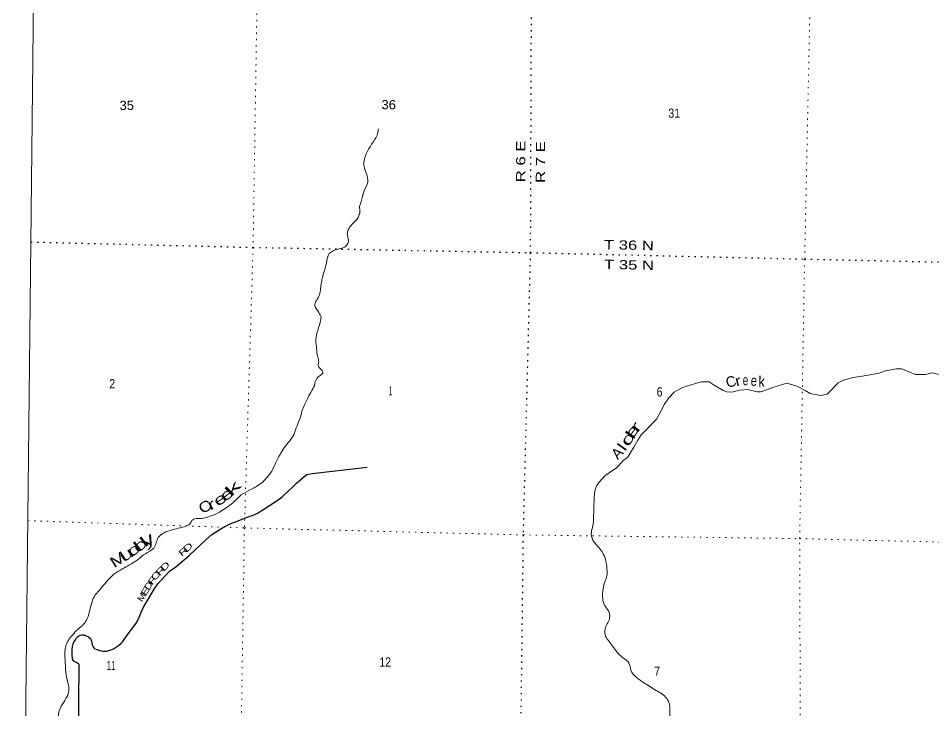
# Model space of a CAD drawing. Header units: feet. Extents: x -244583 to 4, y 367440 to 553773.
# Drawn here: x -244583 to -227205, y 381666 to 394800 of the extents above; entities that cross this region are included whole.
import ezdxf
from ezdxf.enums import TextEntityAlignment as Align

# ---------------------------------------------------------------- set-up
doc = ezdxf.new("R2010")
doc.units = ezdxf.units.FT
doc.header["$LTSCALE"] = 80
doc.linetypes.add('DOTTED', pattern=[1.5, 0.3, -1.2])
for name, color, linetype, lineweight in [('29', 7, 'Continuous', 25), ('39', 7, 'Continuous', 13), ('4', 7, 'Continuous', 13), ('6', 7, 'DOTTED', 25), ('7', 7, 'DOTTED', 13)]:
    doc.layers.add(name, color=color, linetype=linetype, lineweight=lineweight)
doc.layers.add('30', color=7, linetype='Continuous')
doc.layers.add('41', color=7, linetype='Continuous')

msp = doc.modelspace()

# ---------------------------------------------------------------- linework, layer by layer
at = {"layer": '29'}
msp.add_lwpolyline([(-243439.26, 381211.71), (-243426.66, 382509.43), (-243429.99, 382539.37), (-243439.97, 382552.68), (-243461.6, 382567.66), (-243484.89, 382579.3), (-243525.92, 382605.69), (-243543.43, 382622.19), (-243551.94, 382640.38), (-243556.43, 382657.49), (-243559.75, 382725.7), (-243559.69, 382824.49), (-243554.27, 382885.9), (-243539.79, 382933.66), (-243527.18, 382965.37), (-243500.08, 383010.53), (-243476.6, 383044.85), (-243456.54, 383065.31), (-243433.25, 383082.78), (-243405.04, 383096.71), (-243370.03, 383106.26), (-243341.82, 383103.36), (-243295.24, 383086.73), (-243250.32, 383065.1), (-243214.7, 383032.2), (-243193.02, 382981.63), (-243179.04, 382917.88), (-243162.95, 382876.25), (-243147.86, 382857), (-243128.26, 382841.57), (-243088.94, 382823.87), (-243035.7, 382808.89), (-242969.16, 382795.58), (-242941.95, 382791.97), (-242910.93, 382795.58), (-242847.71, 382812.22), (-242774.51, 382842.17), (-242679.68, 382903.72), (-242633.1, 382945.32), (-242599.82, 382980.25), (-242526.62, 383080.07), (-242343.62, 383327.95), (-242283.72, 383444.41), (-242248.79, 383535.91), (-242197.21, 383639.06), (-242090.74, 383818.73), (-242004.23, 383968.46), (-241932.69, 384074.93), (-241879.02, 384137.9), (-241776.31, 384242.96), (-241711.9, 384311.03), (-241675.75, 384337.68), (-241650.49, 384354.38), (-241599.96, 384387.7), (-241331.92, 384617.59), (-241016.01, 384911.75), (-240911.2, 385004.92), (-240771.45, 385098.08), (-240703.56, 385137.13), (-240537.74, 385225.4), (-240408.77, 385269.45), (-240256.59, 385328.69), (-240122.62, 385375.92), (-240031.12, 385417.52), (-239971.23, 385454.12), (-239921.32, 385487.39), (-239814.84, 385558.93), (-239630.17, 385680.38), (-239576.94, 385725.29), (-239357.33, 385923.27), (-239301.71, 385980.18), (-239133.51, 386126.85), (-239107.31, 386144.36), (-239072.49, 386153.74), (-239003.12, 386162.41), (-237962.78, 386282.34)], dxfattribs=at)
at = {"layer": '39'}
msp.add_lwpolyline([(-233100.19, 386410.6), (-233020.76, 386470.46), (-232965.36, 386552.79), (-232895.49, 386667.32), (-232819.42, 386795.94), (-232759.77, 386898.44), (-232651.58, 387004.51), (-232469.74, 387198.79), (-232397.75, 387323.41), (-232315.33, 387480.26), (-232235.32, 387598.73), (-232129.13, 387706.84), (-231970.59, 387794.23), (-231729.29, 387870.69), (-231617.78, 387903.96), (-231464.16, 387904.48), (-231369.81, 387838.88), (-231201.02, 387738.18), (-231132.92, 387717.14), (-231037.57, 387710.31), (-230883.6, 387745.18), (-230735.45, 387759.67), (-230554.42, 387715.68), (-230495.26, 387715.01), (-230428.95, 387730.63), (-230242.26, 387803.59), (-229994.93, 387875.95), (-229805.47, 387821.55), (-229642.56, 387739.1), (-229548.09, 387685.62), (-229354.43, 387647.34), (-229228.88, 387670.37), (-229210.48, 387690.4), (-229157.43, 387740.42), (-229020.56, 387884.61), (-228918.98, 387936.17), (-228734.53, 387986.91), (-228481.5, 388022.84), (-228246.55, 388071.07), (-228120.81, 388112.29), (-227916.25, 388152.74), (-227817.24, 388149.75), (-227670.26, 388091.71), (-227547.46, 388042), (-227369.58, 388042.28), (-227223.69, 388077.23), (-227044.29, 388026.97)], dxfattribs=at)
for points in [[(-238833.87, 389126.72), (-238875.38, 389220.1), (-238952.98, 389344.16), (-238865.95, 389557.56), (-238844.63, 389668.53), (-238829.27, 389789.65), (-238770.31, 390025.56), (-238730.46, 390170.71), (-238680.3, 390335.96), (-238645.64, 390365.94), (-238467.11, 390430.9), (-238369.67, 390472.39), (-238338.97, 390510.49), (-238315.91, 390593.14), (-238336.99, 390708.56), (-238221.69, 390919.66), (-238142, 391005.8), (-238108.93, 391078.24), (-238096.36, 391122.59), (-238105.36, 391233.84), (-238082.46, 391300.32), (-238057.17, 391403.16), (-237994.78, 391578.4), (-237949.11, 391699.23), (-237973.89, 391849.05), (-238019, 391986.93), (-237982.36, 392214.98), (-237875.31, 392410), (-237772.53, 392580.8), (-237745.05, 392701.81)], [(-243822.01, 381254.74), (-243818.86, 381397.63), (-243821.43, 381545.21), (-243806.09, 381664.32), (-243721.57, 381829.23), (-243643.44, 381961.87), (-243624.05, 382080.94), (-243647, 382212.55), (-243679.54, 382394.78), (-243695.33, 382635.47), (-243693.47, 382821.41), (-243674.33, 382916.22), (-243557.27, 383101.03), (-243446.98, 383215.16), (-243342.99, 383305.1), (-243275.18, 383415.61), (-243225.08, 383574.8), (-243193.51, 383699.81), (-243143.75, 383824.64), (-242996.4, 384007.14), (-242894.11, 384129.43), (-242741.05, 384275.49), (-242598.7, 384361.01), (-242484.85, 384426.6), (-242299.76, 384542.02), (-242171.4, 384643.85), (-242012.68, 384749.42), (-241965.18, 384850.02), (-241927.81, 384948.7), (-241842.16, 385024.67), (-241582.5, 385117.13), (-241436.58, 385156.13), (-241320.77, 385215.63), (-241287.82, 385275.95), (-241103.52, 385312.55), (-240981.94, 385341.68), (-240823.71, 385398.75), (-240720.01, 385460.39), (-240483.82, 385631.91), (-240349.15, 385757.93), (-240176.33, 385859.32), (-239997.42, 385962.68), (-239846.38, 386108.75), (-239772.61, 386209.1), (-239696.17, 386374.09), (-239613.83, 386522.86), (-239543.9, 386643.45), (-239429.28, 386785.84), (-239349.17, 386914.42), (-239291, 387071.51), (-239224.61, 387242.67), (-239186.86, 387379.75), (-239116.64, 387528.63), (-239067.05, 387637.3), (-238988.89, 387771.96), (-238968.22, 387818.25), (-238951.3, 387892.87), (-238854.95, 388027.35), (-238801.96, 388071.3), (-238847.64, 388152.6), (-238889.48, 388213.65), (-238880.69, 388284.3), (-238886.29, 388330.85), (-238907.59, 388424.04), (-238924.31, 388571.75), (-238935.44, 388670.9), (-238913.66, 388828.35), (-238852.99, 389033.93), (-238833.87, 389126.72)], [(-231946.04, 377507.59), (-231933.76, 377719.82), (-231932.83, 377812.79), (-231923.29, 377958.23), (-231897.56, 378105.53), (-231865.55, 378275), (-231885.01, 378349.98), (-231960.99, 378433.6), (-232052.71, 378559.81), (-232131.66, 378750.59), (-232156.3, 378914.55), (-232136.09, 379116.48), (-232100.54, 379235.39), (-232042.92, 379540.04), (-232013.03, 379699.42), (-231995.83, 379802.34), (-231982.09, 379963.91), (-231978.76, 380095.26), (-231940.76, 380256.59), (-231986.36, 380345.97), (-232030.42, 380386.83), (-232057.75, 380484.12), (-232027.82, 380647.55), (-232003.67, 380839.33), (-231995.04, 381095.95), (-232009.66, 381251.73), (-232111.28, 381398.26), (-232187.05, 381502.09), (-232212.56, 381579.14), (-232222.59, 381789.46), (-232274.05, 381899.11), (-232474.67, 382050.65), (-232707.69, 382196.44), (-232848.2, 382294.83), (-232951.95, 382431.27), (-232991, 382569.1), (-233105.19, 382671.29), (-233223.33, 382783.61), (-233362.89, 382977), (-233432.66, 383074.7), (-233437.13, 383234.43), (-233389.63, 383335.03), (-233356.31, 383433.74), (-233379.33, 383557.27), (-233453.02, 383667.14), (-233488.21, 383786.74), (-233482.25, 383978.7), (-233448.58, 384111.77), (-233407.03, 384224.56), (-233407.78, 384351.91), (-233438.22, 384542.21), (-233497.52, 384676.19), (-233579.34, 384782.1), (-233651.27, 384865.67), (-233706.33, 385019.83), (-233682.82, 385146.94), (-233660.31, 385377.15), (-233654.57, 385546.88), (-233650.86, 385716.63), (-233604.23, 385932.45), (-233538.69, 386018.72), (-233420.23, 386140.86), (-233202.39, 386296.39), (-233100.19, 386410.6), (-233097.58, 386413.52)]]:
    msp.add_spline(points, degree=3, dxfattribs=at)
at = {"layer": '4'}
msp.add_lwpolyline([(-242556.67, 552939.06), (-212238.1, 552626.27), (-181919.12, 552355.18), (-151599.78, 552125.8), (-121280.17, 551938.12), (-90960.33, 551792.15), (-60640.31, 551687.89), (-30320.19, 551625.32), (0, 551604.47), (0, 367439.54), (-30573.52, 367460.57), (-61146.96, 367523.64), (-91720.3, 367628.79), (-122293.46, 367775.97), (-152866.39, 367965.22), (-183439.04, 368196.52), (-214011.33, 368469.88), (-244583.22, 368785.28)], close=True, dxfattribs=at)
msp.add_lwpolyline([(-242556.67, 552939.06), (-212238.1, 552626.27), (-181919.12, 552355.18), (-151599.78, 552125.8), (-121280.17, 551938.12), (-90960.33, 551792.15), (-60640.31, 551687.89), (-30320.19, 551625.32), (0, 551604.47), (0, 367439.54), (-30573.52, 367460.57), (-61146.96, 367523.64), (-91720.3, 367628.79), (-122293.46, 367775.97), (-152866.39, 367965.22), (-183439.04, 368196.52), (-214011.33, 368469.88), (-244583.22, 368785.28)], close=True, dxfattribs=at)
at = {"layer": '6'}
for points in [[(-234586.35, 414692.27), (-234712.66, 411765.11), (-234719.79, 411455.93), (-234849.56, 406557.62), (-234909.93, 406180.23), (-234870.85, 400985.17), (-234845.28, 395652.79), (-234863.82, 390355.2), (-235000.18, 385000.15), (-235064.81, 379743.44), (-235099.65, 378003.62)], [(-244343.63, 390557.93), (-240126.38, 390455.22), (-234863.82, 390355.2), (-229654.04, 390233.47), (-224310.79, 390116.49), (-218993.38, 390044.23), (-213803.9, 390012.11)]]:
    msp.add_lwpolyline(points, dxfattribs=at)
at = {"layer": '7'}
for points in [[(-239917.38, 408550.84), (-239945.88, 406302.29), (-239955.9, 401049.09), (-240041.36, 395729.92), (-240126.38, 390455.22), (-240290.71, 385132.78), (-240373.53, 379876.25), (-240468.2, 374850.26), (-240468.8, 374833.71)], [(-229810.1, 375523.75), (-229731.31, 379662.94), (-229749.44, 384930.57), (-229654.04, 390233.47), (-229542.23, 395558.44), (-229691.18, 400883.94)], [(-244401.8, 385270.91), (-240290.71, 385132.78), (-235000.18, 385000.15), (-229749.44, 384930.57), (-224394.26, 384795.28), (-219069.08, 384690.61), (-214876.41, 384654.54)]]:
    msp.add_lwpolyline(points, dxfattribs=at)

# ---------------------------------------------------------------- texts
at = {"layer": '30'}
for s, rotation, width, p in [('R', 40.619, 1.55, (-241411.15, 384641.12)), ('D', 42.958, 1.6, (-241322.83, 384721.71)), ('D', 46.582, 1.6, (-241756.02, 384363.03)), ('O', 49.559, 1.45, (-241927.9, 384188.45)), ('R', 46.355, 1.65, (-241839.29, 384279.27)), ('D', 56.284, 1.35, (-242064.01, 384000.46)), ('F', 52.925, 1.65, (-241994.02, 384099.74)), ('M', 59.35, 1.2, (-242190.23, 383788.16)), ('E', 58.108, 1.4, (-242125.45, 383897.78))]:
    msp.add_text(s, height=120, rotation=rotation, dxfattribs=dict(at, width=width)).set_placement(p, align=Align.CENTER)
at = {"layer": '41'}
for s, rotation, p in [('C', 13.801, (-231124.83, 387789.37)), ('A', 46.419, (-233203.63, 386419.54))]:
    msp.add_text(s, height=200, rotation=rotation, dxfattribs=at).set_placement(p)
for s, rotation, width, p in [('r', 12.991, 1.15, (-230949.75, 387817.22)), ('e', 0.051, 0.7, (-230830, 387838.18)), ('e', 355.311, 0.8, (-230683.98, 387833.86)), ('k', 358.304, 0.9, (-230534.22, 387813.32)), ('e', 54.676, 1.65, (-232921.81, 386806.63)), ('r', 55.015, 1.85, (-232828.05, 386926.06)), ('d', 54.09, 1.85, (-233011.04, 386658.4)), ('l', 54.792, 1.4, (-233063.61, 386576.3)), ('k', 44.741, 2.3, (-240550.68, 385706.85)), ('e', 36.785, 1.7, (-240672.58, 385615.6)), ('C', 25.705, 1.25, (-241103.08, 385395.2)), ('r', 25.467, 1.5, (-240936.87, 385460.28)), ('e', 34.495, 1.65, (-240797.98, 385529.24)), ('d', 38.758, 1.95, (-242316.17, 384646.24)), ('y', 39.123, 1.95, (-242170.07, 384742.12)), ('d', 37.055, 1.9, (-242442.32, 384561.87)), ('M', 34.17, 1.4, (-242760.58, 384366.02)), ('u', 33.166, 1.75, (-242587.48, 384473.45))]:
    msp.add_text(s, height=200, rotation=rotation, dxfattribs=dict(at, width=width)).set_placement(p)
at = {"layer": '6', "width": 1.35}
for s, rotation, p in [('R 6 E', 89.799, (-234959.15, 391690.16)), ('R 7 E', 89.799, (-234584.19, 391677.9)), ('T 36 N', 358.661, (-233466.69, 390422.58)), ('T 35 N', 358.661, (-233464.05, 390047.42))]:
    msp.add_text(s, height=175, rotation=rotation, dxfattribs=at).set_placement(p)
at = {"layer": '7'}
for s, width, p in [('35', 1.05, (-242660.75, 393062.07)), ('36', 1.05, (-237687.99, 393074.71)), ('31', 0.85, (-232241, 392913.66)), ('2', 0.85, (-242855.63, 387780.51)), ('1', 0.4, (-237547.2, 387646.85)), ('6', 0.85, (-232464.28, 387626.14)), ('12', 0.85, (-237726.44, 382503.51)), ('11', 0.65, (-242906.75, 382435.59)), ('7', 0.85, (-232509.15, 382328.8))]:
    msp.add_text(s, height=175, dxfattribs=dict(at, width=width)).set_placement(p)

doc.saveas('drawing.dxf')
